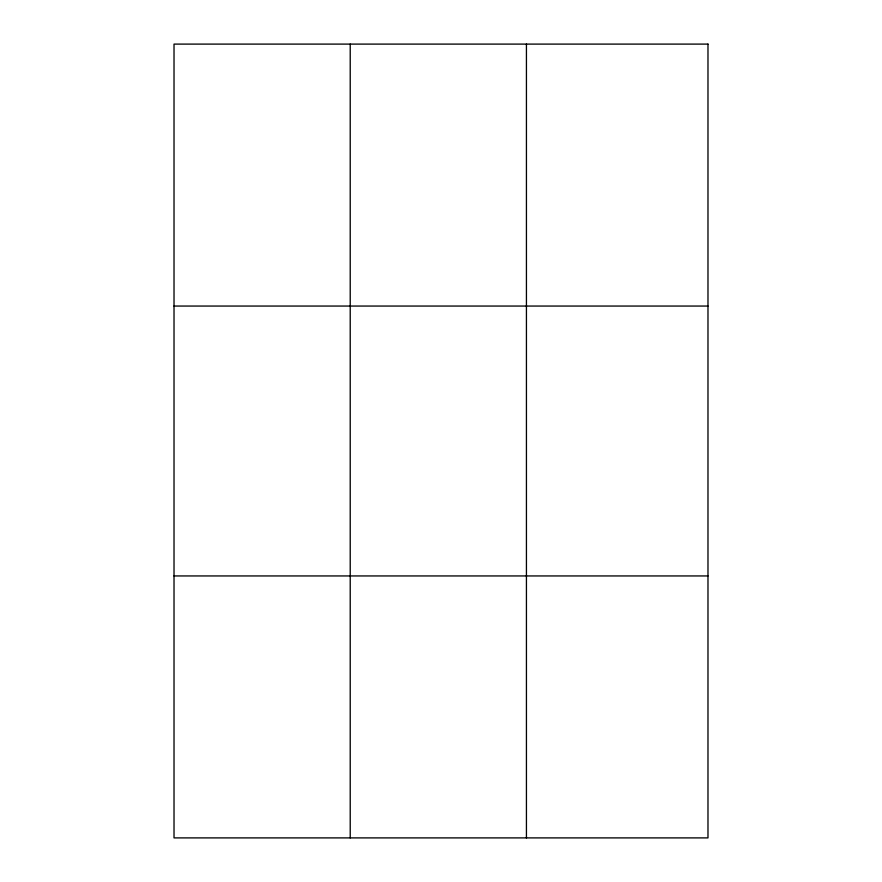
<?xml version="1.0" encoding="UTF-8"?>
<svg xmlns="http://www.w3.org/2000/svg" width="882" height="882" viewBox="0 0 882 882"><rect width="100%" height="100%" fill="white"/><g stroke="black" fill="none" stroke-linecap="round" stroke-linejoin="round"><path stroke-width="1.32" d="M350.22 44.1L350.22 837.9M526.433 44.1L526.433 837.9M174.019 306.054L707.981 306.054M174.019 575.946L707.981 575.946M707.981 44.1L707.981 837.9L174.019 837.9L174.019 44.1L707.981 44.1"/></g></svg>
